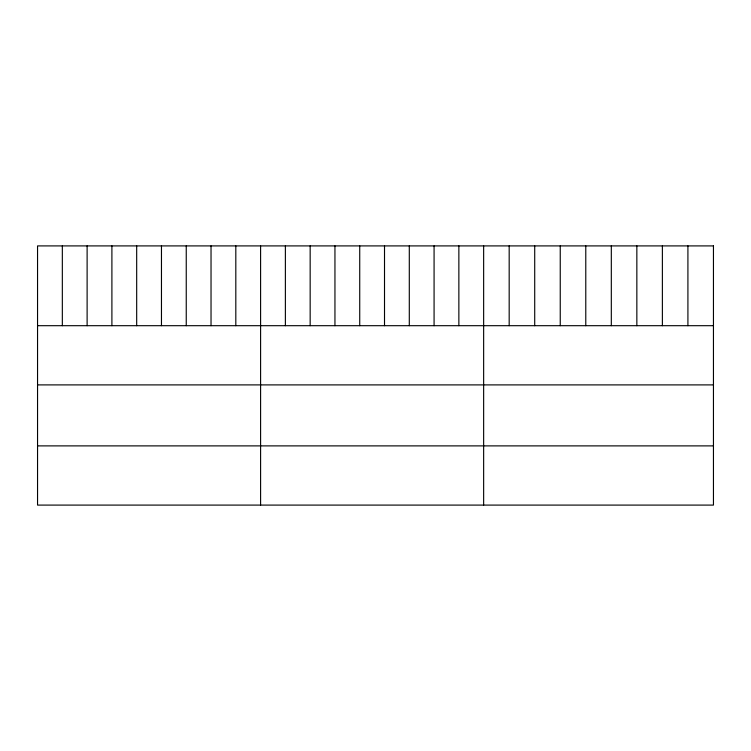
<?xml version="1.0" encoding="UTF-8"?>
<svg xmlns="http://www.w3.org/2000/svg" width="751" height="751" viewBox="0 0 751 751"><rect width="100%" height="100%" fill="white"/><g stroke="black" fill="none" stroke-linecap="round" stroke-linejoin="round"><path stroke-width="1.13" d="M37.55 325.69L713.45 325.69M37.55 384.897L713.45 384.897M37.55 445.887L713.45 445.887M687.916 245.906L687.916 325.69M662.382 245.906L662.382 325.69M636.848 245.906L636.848 325.69M611.314 245.906L611.314 325.69M585.78 245.906L585.78 325.69M560.246 245.906L560.246 325.69M534.712 245.906L534.712 325.69M509.178 245.906L509.178 325.69M483.644 245.906L483.644 505.094M458.861 245.906L458.861 325.69M434.078 245.906L434.078 325.69M409.295 245.906L409.295 325.69M384.512 245.906L384.512 325.69M359.729 245.906L359.729 325.69M334.946 245.906L334.946 325.69M310.163 245.906L310.163 325.69M285.38 245.906L285.38 325.69M260.597 245.906L260.597 505.094M235.814 245.906L235.814 325.69M211.031 245.906L211.031 325.69M186.248 245.906L186.248 325.69M161.465 245.906L161.465 325.69M136.682 245.906L136.682 325.69M111.899 245.906L111.899 325.69M87.116 245.906L87.116 325.69M62.333 245.906L62.333 325.69M713.45 245.906L37.55 245.906L37.55 505.094L713.45 505.094L713.45 245.906"/></g></svg>
